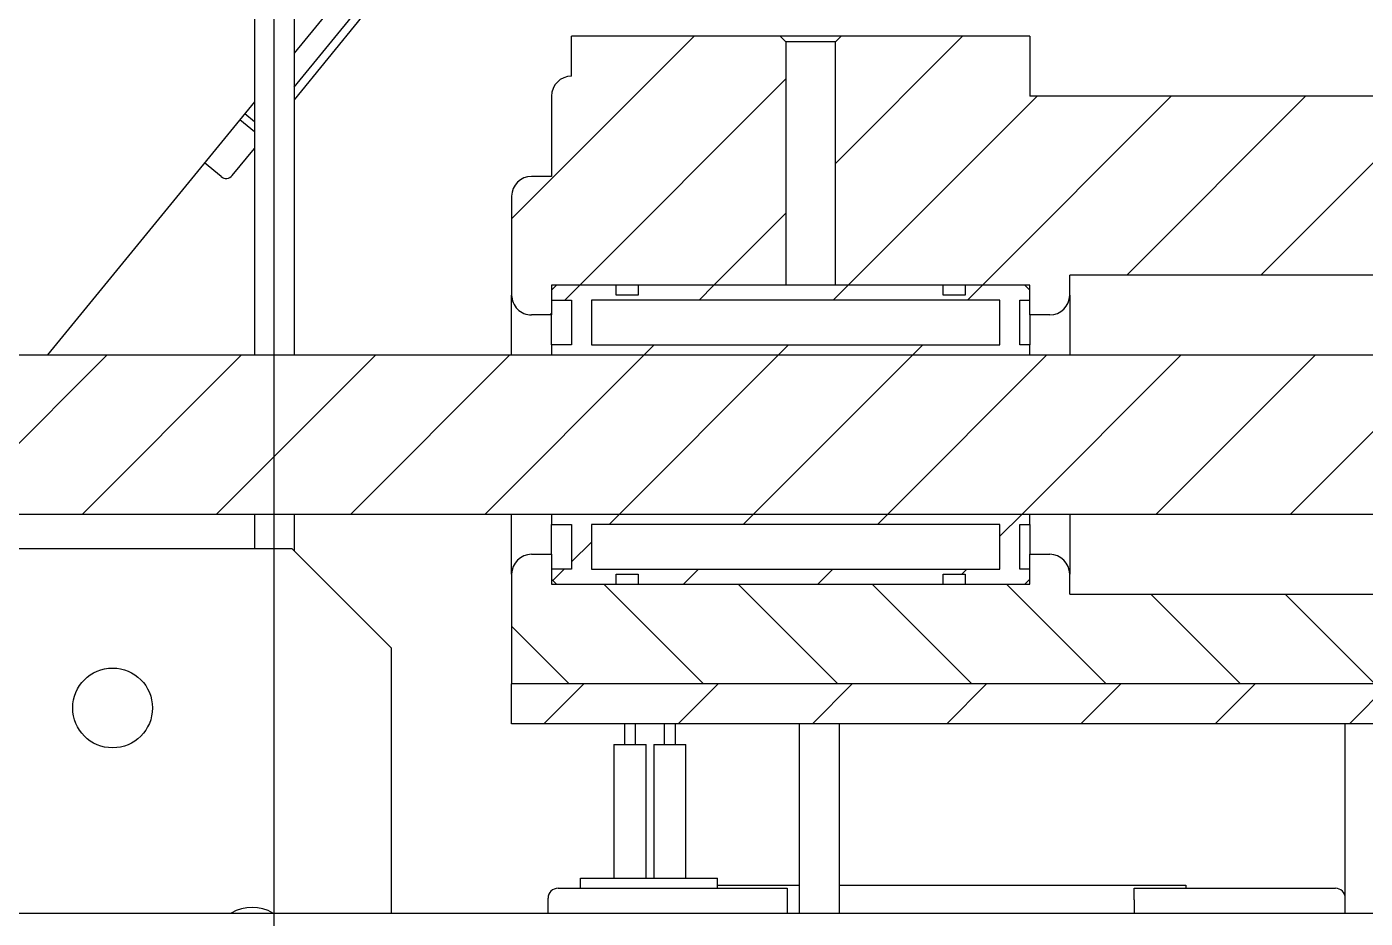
# Model space of a CAD drawing. Header units: millimetres. Extents: x -300 to 1184, y 5 to 1469.
# Drawn here: x 695.54 to 740.31, y 679.4 to 709.2 of the extents above; entities that cross this region are included whole.
import ezdxf

# ---------------------------------------------------------------- set-up
doc = ezdxf.new("R2010")
doc.units = ezdxf.units.MM
pattern_1 = [(45, (0, 0), (-2.245064030267288, 2.245064030267288), [])]

msp = doc.modelspace()

# ---------------------------------------------------------------- hatches: boundary and pattern name
at = {"linetype": 'Continuous', "lineweight": 18}
h = msp.add_hatch(dxfattribs=at)
h.set_pattern_fill('ANSI31', style=0)
h.set_pattern_definition(pattern_1)
edge = h.paths.add_edge_path(flags=0)
edge.add_line((711.7617071904976, 703.5369546116863), (711.7617071904976, 700.2357320470271))
edge.add_arc((712.4283738571644, 700.2357320470271), 0.6666666666666666, 180, 270.0000000000008)
edge.add_line((712.4283738571644, 699.5690653803606), (713.095040523831, 699.5690653803606))
edge.add_line((713.095040523831, 699.5690653803606), (713.095040523831, 700.5690653803605))
edge.add_line((713.095040523831, 700.5690653803605), (720.9283738571644, 700.5690653803605))
edge.add_line((720.9283738571644, 700.5690653803605), (720.9283738571644, 708.702388283986))
edge.add_line((720.9283738571644, 708.702388283986), (720.745040523831, 708.8857216173193))
edge.add_line((720.745040523831, 708.8857216173193), (713.7617071904976, 708.8857216173193))
edge.add_line((713.7617071904976, 708.8857216173193), (713.7617071904976, 707.552388283986))
edge.add_arc((713.7617071904976, 706.8857216173193), 0.6666666666666666, 90, 180)
edge.add_line((713.095040523831, 706.8857216173193), (713.095040523831, 704.2036212783529))
edge.add_line((713.095040523831, 704.2036212783529), (712.4283738571644, 704.2036212783529))
edge.add_arc((712.4283738571644, 703.5369546116863), 0.6666666666666666, 90, 180)
h = msp.add_hatch(dxfattribs=at)
h.set_pattern_fill('ANSI31', style=0)
h.set_pattern_definition(pattern_1)
edge = h.paths.add_edge_path(flags=0)
edge.add_arc((761.095040523831, 700.2357320470271), 0.6666666666666666, 180, 270.0000000000008)
edge.add_line((761.095040523831, 699.5690653803606), (761.7617071904976, 699.5690653803606))
edge.add_line((761.7617071904976, 699.5690653803606), (761.7617071904976, 700.5690653803605))
edge.add_line((761.7617071904976, 700.5690653803605), (767.595040523831, 700.5690653803605))
edge.add_line((767.595040523831, 700.5690653803605), (767.595040523831, 708.702388283986))
edge.add_line((767.595040523831, 708.702388283986), (767.4117071904976, 708.8857216173193))
edge.add_line((767.4117071904976, 708.8857216173193), (761.7617071904976, 708.8857216173193))
edge.add_line((761.7617071904976, 708.8857216173193), (761.7617071904976, 706.8838658841015))
edge.add_line((761.7617071904976, 706.8838658841015), (729.095040523831, 706.8838658841015))
edge.add_line((729.095040523831, 706.8838658841015), (729.095040523831, 708.8857216173193))
edge.add_line((729.095040523831, 708.8857216173193), (722.7783738571644, 708.8857216173193))
edge.add_line((722.7783738571644, 708.8857216173193), (722.595040523831, 708.702388283986))
edge.add_line((722.595040523831, 708.702388283986), (722.595040523831, 700.5690653803605))
edge.add_line((722.595040523831, 700.5690653803605), (729.095040523831, 700.5690653803605))
edge.add_line((729.095040523831, 700.5690653803605), (729.095040523831, 699.5690653803606))
edge.add_line((729.095040523831, 699.5690653803606), (729.7617071904978, 699.5690653803606))
edge.add_arc((729.7617071904978, 700.2357320470271), 0.6666666666666666, 270.0000000000008, 360.0000000000008)
edge.add_line((730.4283738571644, 700.2357320470271), (730.4283738571644, 700.9023987136939))
edge.add_line((730.4283738571644, 700.9023987136939), (760.4283738571643, 700.9023987136939))
edge.add_line((760.4283738571643, 700.9023987136939), (760.4283738571643, 700.2357320470271))
h = msp.add_hatch(dxfattribs=at)
h.set_pattern_fill('ANSI31', style=0)
h.set_pattern_definition(pattern_1)
h.paths.add_polyline_path([(713.7617071904976, 700.0690653803604), (713.7617071904976, 698.5690653803604), (713.095040523831, 698.5690653803604), (713.095040523831, 698.235732047027), (729.095040523831, 698.235732047027), (729.095040523831, 698.5690653803604), (728.7617071904978, 698.5690653803604), (728.7617071904978, 700.0690653803604), (729.095040523831, 700.0690653803604), (729.095040523831, 700.4023987136935), (728.9283738571644, 700.5690653803603), (726.9283738571644, 700.5690653803603), (726.9283738571644, 700.2357320470268), (726.1950405238312, 700.2357320470268), (726.1950405238312, 700.5690653803603), (715.995040523831, 700.5690653803603), (715.995040523831, 700.2357320470268), (715.2617071904976, 700.2357320470268), (715.2617071904976, 700.5690653803603), (713.2617071904976, 700.5690653803603), (713.095040523831, 700.4023987136935), (713.095040523831, 700.0690653803604)], flags=0)
h.paths.add_polyline_path([(728.095040523831, 700.0690653803604), (728.095040523831, 698.5690653803604), (714.4283738571644, 698.5690653803604), (714.4283738571644, 700.0690653803604)], flags=0)
h = msp.add_hatch(dxfattribs=at)
h.set_pattern_fill('ANSI31', style=0)
h.set_pattern_definition(pattern_1)
h.paths.add_polyline_path([(682.414327114842, 692.9023987136927), (927.0809937815086, 692.9023987136928), (927.0809937815086, 698.2357320470263), (682.414327114842, 698.2357320470261)], flags=0)
h = msp.add_hatch(dxfattribs=at)
h.set_pattern_fill('ANSI31', style=0)
h.set_pattern_definition(pattern_1)
h.paths.add_polyline_path([(713.095040523831, 692.9023987136937), (713.095040523831, 692.5690653803605), (713.7617071904976, 692.5690653803605), (713.7617071904976, 691.0690653803604), (713.095040523831, 691.0690653803604), (713.095040523831, 690.7357320470273), (713.2617071904976, 690.5690653803606), (715.2617071904976, 690.5690653803606), (715.2617071904976, 690.902398713694), (715.995040523831, 690.902398713694), (715.995040523831, 690.5690653803606), (726.1950405238312, 690.5690653803606), (726.1950405238312, 690.902398713694), (726.9283738571644, 690.902398713694), (726.9283738571644, 690.5690653803606), (728.9283738571644, 690.5690653803606), (729.095040523831, 690.7357320470273), (729.095040523831, 691.0690653803604), (728.7617071904978, 691.0690653803604), (728.7617071904978, 692.5690653803605), (729.095040523831, 692.5690653803605), (729.095040523831, 692.9023987136937)], flags=0)
h.paths.add_polyline_path([(728.095040523831, 692.5690653803605), (728.095040523831, 691.0690653803604), (714.4283738571644, 691.0690653803604), (714.4283738571644, 692.5690653803605)], flags=0)
h = msp.add_hatch(dxfattribs=at)
h.set_pattern_fill('ANSI31', angle=90.0000000000002, style=0)
h.set_pattern_definition([(135.0000000000002, (0, 0), (-2.245064030267281, -2.245064030267296), [])])
edge = h.paths.add_edge_path(flags=0)
edge.add_arc((761.095040523831, 690.9023987136939), 0.6666666666666666, 90, 180)
edge.add_line((760.4283738571643, 690.9023987136939), (760.4283738571643, 690.2357320470271))
edge.add_line((760.4283738571643, 690.2357320470271), (730.4283738571644, 690.2357320470271))
edge.add_line((730.4283738571644, 690.2357320470271), (730.4283738571644, 690.9023987136939))
edge.add_arc((729.7617071904978, 690.9023987136939), 0.6666666666666666, 0, 90)
edge.add_line((729.7617071904978, 691.5690653803606), (729.095040523831, 691.5690653803606))
edge.add_line((729.095040523831, 691.5690653803606), (729.095040523831, 690.5690653803606))
edge.add_line((729.095040523831, 690.5690653803606), (713.095040523831, 690.5690653803606))
edge.add_line((713.095040523831, 690.5690653803606), (713.095040523831, 691.5690653803606))
edge.add_line((713.095040523831, 691.5690653803606), (712.4283738571644, 691.5690653803606))
edge.add_arc((712.4283738571644, 690.9023987136939), 0.6666666666666666, 90, 180)
edge.add_line((711.7617071904976, 690.9023987136939), (711.7617071904976, 687.2357320470272))
edge.add_line((711.7617071904976, 687.2357320470272), (779.095040523831, 687.2357320470272))
edge.add_line((779.095040523831, 687.2357320470272), (779.095040523831, 690.9023987136939))
edge.add_arc((778.4283738571644, 690.9023987136939), 0.6666666666666666, 0, 90)
edge.add_line((778.4283738571644, 691.5690653803606), (777.7617071904976, 691.5690653803606))
edge.add_line((777.7617071904976, 691.5690653803606), (777.7617071904976, 690.5690653803606))
edge.add_line((777.7617071904976, 690.5690653803606), (761.7617071904976, 690.5690653803606))
edge.add_line((761.7617071904976, 690.5690653803606), (761.7617071904976, 691.5690653803606))
edge.add_line((761.7617071904976, 691.5690653803606), (761.095040523831, 691.5690653803606))
h = msp.add_hatch(dxfattribs=at)
h.set_pattern_fill('ANSI31', style=0)
h.set_pattern_definition(pattern_1)
edge = h.paths.add_edge_path(flags=0)
edge.add_line((743.4272923954603, 686.8926344039297), (743.4272923954603, 686.9857320470272))
edge.add_spline(control_points=[(743.4272923954603, 686.9857320470272), (743.3402680969035, 687.0686645431995), (743.2536997734101, 687.1520760129482), (743.1673707781487, 687.2357320470272)], knot_values=[0.007986600597635507, 0.007986600597635507, 0.007986600597635507, 0.007986600597635507, 0.00853281774195951, 0.00853281774195951, 0.00853281774195951, 0.00853281774195951], weights=[1, 1, 1, 1], degree=3, periodic=0)
edge.add_line((743.1673707781487, 687.2357320470272), (711.7617071904975, 687.235732047027))
edge.add_line((711.7617071904975, 687.235732047027), (711.7617071904975, 685.9023987136937))
edge.add_line((711.7617071904975, 685.9023987136937), (743.4272923954603, 685.9023987136939))
edge.add_line((743.4272923954603, 685.9023987136939), (743.4272923954603, 685.5509677385376))
edge.add_spline(control_points=[(743.4272923954603, 685.5509677385376), (743.4697091329235, 685.5751716929533), (743.5121424394625, 685.5993466646461), (743.5546015952488, 685.6234761303735), (743.5782274120326, 685.6369026417068), (743.6018613193506, 685.6503149335967), (743.6255058500358, 685.6637084616593), (743.6491503856774, 685.6771019925296), (743.6728055283115, 685.6904768288649), (743.6964749188318, 685.7038263864342)], knot_values=[0, 0, 0, 0, 0.0002197645860556019, 0.0002197645860556019, 0.0002197645860556019, 0.0003420495584123962, 0.0003420495584123962, 0.0003420495584123962, 0.0004643345715500805, 0.0004643345715500805, 0.0004643345715500805, 0.0004643345715500805], weights=[1, 1, 1, 1, 1, 1, 1, 1, 1, 1], degree=3, periodic=0)
edge.add_line((743.6964749188318, 685.7038263864342), (743.6964749188318, 685.8204930531009))
edge.add_spline(control_points=[(743.6964749188318, 685.8204930531009), (743.6547477504139, 685.841257117667), (743.6131954993331, 685.8623742994323), (743.5717675996345, 685.8837292072536), (743.5476132578069, 685.8961800856946), (743.5235011841039, 685.908713187262), (743.4994241932908, 685.9213129934694), (743.4753472371938, 685.9339127815097), (743.4513052011695, 685.9465794498057), (743.4272923954603, 685.9593010705963)], knot_values=[0, 0, 0, 0, 0.0002097358695361476, 0.0002097358695361476, 0.0002097358695361476, 0.0003320192955013416, 0.0003320192955013416, 0.0003320192955013416, 0.0004543024190128529, 0.0004543024190128529, 0.0004543024190128529, 0.0004543024190128529], weights=[1, 1, 1, 1, 1, 1, 1, 1, 1, 1], degree=3, periodic=0)
edge.add_line((743.4272923954603, 685.9593010705963), (743.4272923954603, 686.0176344052043))
edge.add_spline(control_points=[(743.4272923954603, 686.0176344052043), (743.4697091329235, 686.0418383596201), (743.5121424394625, 686.0660133313128), (743.5546015952488, 686.0901427970402), (743.5782274120326, 686.1035693083736), (743.6018613193506, 686.1169816002634), (743.6255058500358, 686.1303751283261), (743.6491503856774, 686.1437686591963), (743.6728055283115, 686.1571434955316), (743.6964749188318, 686.1704930531008)], knot_values=[0, 0, 0, 0, 0.0002197645860556019, 0.0002197645860556019, 0.0002197645860556019, 0.0003420495584123962, 0.0003420495584123962, 0.0003420495584123962, 0.0004643345715500259, 0.0004643345715500259, 0.0004643345715500259, 0.0004643345715500259], weights=[1, 1, 1, 1, 1, 1, 1, 1, 1, 1], degree=3, periodic=0)
edge.add_line((743.6964749188318, 686.1704930531008), (743.6964749188318, 686.2871597197675))
edge.add_spline(control_points=[(743.6964749188318, 686.2871597197675), (743.6547477504139, 686.3079237843338), (743.6131954993331, 686.3290409660989), (743.5717675996345, 686.3503958739203), (743.5476132578069, 686.3628467523614), (743.5235011841039, 686.3753798539287), (743.4994241932908, 686.3879796601362), (743.4753472371938, 686.4005794481764), (743.4513052011695, 686.4132461164722), (743.4272923954603, 686.425967737263)], knot_values=[0, 0, 0, 0, 0.0002097358695361476, 0.0002097358695361476, 0.0002097358695361476, 0.0003320192955013416, 0.0003320192955013416, 0.0003320192955013416, 0.0004543024190128529, 0.0004543024190128529, 0.0004543024190128529, 0.0004543024190128529], weights=[1, 1, 1, 1, 1, 1, 1, 1, 1, 1], degree=3, periodic=0)
edge.add_line((743.4272923954603, 686.425967737263), (743.4272923954603, 686.4843010718708))
edge.add_spline(control_points=[(743.4272923954603, 686.4843010718708), (743.4697091329235, 686.5085050262867), (743.5121424394625, 686.5326799979794), (743.5546015952488, 686.5568094637069), (743.5782274120326, 686.5702359750402), (743.6018613193506, 686.58364826693), (743.6255058500358, 686.5970417949927), (743.6491503856774, 686.610435325863), (743.6728055283115, 686.6238101621983), (743.6964749188318, 686.6371597197676)], knot_values=[0, 0, 0, 0, 0.000219764586055547, 0.000219764586055547, 0.000219764586055547, 0.0003420495584123413, 0.0003420495584123413, 0.0003420495584123413, 0.0004643345715500257, 0.0004643345715500257, 0.0004643345715500257, 0.0004643345715500257], weights=[1, 1, 1, 1, 1, 1, 1, 1, 1, 1], degree=3, periodic=0)
edge.add_line((743.6964749188318, 686.6371597197676), (743.6964749188318, 686.7538263864342))
edge.add_spline(control_points=[(743.6964749188318, 686.7538263864342), (743.6547477504139, 686.7745904510006), (743.6131954993331, 686.7957076327656), (743.5717675996345, 686.8170625405869), (743.5476132578069, 686.829513419028), (743.5235011841039, 686.8420465205953), (743.4994241932908, 686.8546463268028), (743.4753472371938, 686.8672461148429), (743.4513052011695, 686.8799127831389), (743.4272923954603, 686.8926344039297)], knot_values=[0, 0, 0, 0, 0.0002097358695360974, 0.0002097358695360974, 0.0002097358695360974, 0.000332019295501291, 0.000332019295501291, 0.000332019295501291, 0.0004543024190128539, 0.0004543024190128539, 0.0004543024190128539, 0.0004543024190128539], weights=[1, 1, 1, 1, 1, 1, 1, 1, 1, 1], degree=3, periodic=0)

# ---------------------------------------------------------------- linework, layer by layer
at = {"color": 7, "linetype": 'Continuous'}
msp.add_line((703.822462515503, 660.0762226405743), (703.822462515503, 716.2357320470178), dxfattribs=at)
at = {"color": 7, "linetype": 'Continuous', "lineweight": 25}
for p, q in [((703.1556238847841, 711.4685176608903), (703.1556238847841, 698.2357320470261)), ((704.4889265766379, 711.4583992455413), (704.4889265766379, 698.2357320470261)), ((707.0350378727517, 711.4388229733644), (704.488926576638, 708.3269091670032)), ((704.488926576638, 707.1862682268885), (706.706240165609, 709.8963181689642)), ((706.7437653679613, 709.5210661451728), (704.488926576638, 706.765152066889)), ((713.7617071904978, 707.552388283986), (713.7617071904978, 708.8857216173193)), ((720.7450405238311, 708.8857216173193), (713.7617071904978, 708.8857216173193)), ((720.7450405238311, 708.8857216173193), (720.9283738571646, 708.702388283986)), ((722.7783738571645, 708.8857216173193), (720.7450405238311, 708.8857216173193)), ((720.9283738571646, 708.702388283986), (720.9283738571646, 700.5690653803605)), ((722.5950405238311, 708.702388283986), (720.9283738571646, 708.702388283986)), ((722.5950405238311, 708.702388283986), (722.7783738571645, 708.8857216173193)), ((722.5950405238311, 700.5690653803605), (722.5950405238311, 708.702388283986)), ((729.0950405238312, 708.8857216173193), (722.7783738571645, 708.8857216173193)), ((729.0950405238312, 708.8857216173193), (729.0950405238312, 706.8838658841015)), ((703.1556238847841, 706.6973169880706), (696.2325089330203, 698.2357320470261)), ((713.0950405238312, 706.8857216173193), (713.0950405238312, 704.2036212783529)), ((761.7617071904979, 706.8838658841015), (729.0950405238312, 706.8838658841015)), ((703.1556238847841, 705.6950326514994), (702.6644053237912, 706.0969387468572)), ((702.8332687344989, 706.3033273599444), (703.1556238847841, 706.0395822369663)), ((702.4166404678515, 704.2323579339277), (703.1556238847841, 705.1355598879564)), ((702.0413884439953, 704.1948327315421), (701.4823614486444, 704.6522184550109)), ((713.0950405238312, 704.2036212783529), (712.4283738571645, 704.2036212783529)), ((711.7617071904978, 703.5369546116863), (711.7617071904978, 700.2357320470271)), ((760.4283738571644, 700.9023987136939), (730.4283738571645, 700.9023987136939)), ((730.4283738571645, 700.2357320470271), (730.4283738571645, 700.9023987136939)), ((711.7617071904978, 698.2357320470261), (711.7617071904978, 700.2357320470271)), ((713.2617071904979, 700.5690653803603), (713.0950405238312, 700.4023987136935)), ((720.9283738571646, 700.5690653803605), (713.0950405238312, 700.5690653803605)), ((713.0950405238312, 700.5690653803605), (713.0950405238312, 699.5690653803606)), ((713.0950405238312, 700.4023987136935), (713.0950405238312, 700.0690653803604)), ((715.2617071904979, 700.5690653803603), (713.2617071904979, 700.5690653803603)), ((715.2617071904979, 700.2357320470268), (715.2617071904979, 700.5690653803603)), ((715.9950405238311, 700.2357320470268), (715.2617071904979, 700.2357320470268)), ((715.9950405238311, 700.5690653803603), (715.9950405238311, 700.2357320470268)), ((726.1950405238313, 700.5690653803603), (715.9950405238311, 700.5690653803603)), ((729.0950405238312, 700.5690653803605), (722.5950405238311, 700.5690653803605)), ((726.1950405238313, 700.2357320470268), (726.1950405238313, 700.5690653803603)), ((726.9283738571646, 700.2357320470268), (726.1950405238313, 700.2357320470268)), ((726.9283738571646, 700.5690653803603), (726.9283738571646, 700.2357320470268)), ((728.9283738571646, 700.5690653803603), (726.9283738571646, 700.5690653803603)), ((729.0950405238312, 700.4023987136935), (728.9283738571646, 700.5690653803603)), ((729.0950405238312, 699.5690653803606), (729.0950405238312, 700.5690653803605)), ((729.0950405238312, 700.0690653803604), (729.0950405238312, 700.4023987136935)), ((730.4283738571645, 700.2357320470271), (730.4283738571645, 698.2357320470261)), ((713.0950405238312, 700.0690653803604), (713.7617071904978, 700.0690653803604)), ((713.7617071904978, 700.0690653803604), (713.7617071904978, 698.5690653803604)), ((728.0950405238311, 700.0690653803604), (714.4283738571645, 700.0690653803604)), ((714.4283738571645, 700.0690653803604), (714.4283738571645, 698.5690653803604)), ((728.0950405238311, 698.5690653803604), (728.0950405238311, 700.0690653803604)), ((728.7617071904979, 700.0690653803604), (729.0950405238312, 700.0690653803604)), ((728.7617071904979, 698.5690653803604), (728.7617071904979, 700.0690653803604)), ((713.0950405238312, 699.5690653803606), (712.4283738571645, 699.5690653803606)), ((713.0950405238312, 698.5690653803604), (713.0950405238312, 699.5690653803606)), ((729.7617071904979, 699.5690653803606), (729.0950405238312, 699.5690653803606)), ((729.0950405238312, 699.5690653803606), (729.0950405238312, 698.5690653803604)), ((713.7617071904978, 698.5690653803604), (713.0950405238312, 698.5690653803604)), ((713.0950405238312, 698.5690653803604), (713.0950405238312, 698.235732047027)), ((714.4283738571645, 698.5690653803604), (728.0950405238311, 698.5690653803604)), ((729.0950405238312, 698.5690653803604), (728.7617071904979, 698.5690653803604)), ((729.0950405238312, 698.235732047027), (729.0950405238312, 698.5690653803604)), ((682.4143271148421, 698.2357320470261), (927.0809937815088, 698.2357320470262)), ((713.0950405238312, 698.235732047027), (729.0950405238312, 698.235732047027)), ((927.0809937815088, 692.9023987136928), (682.4143271148421, 692.9023987136926)), ((703.1556238847841, 692.9023987136926), (703.1556238847841, 691.7653118085681)), ((704.4889265766379, 692.9023987136926), (704.4889265766378, 691.6907123467731)), ((711.7617071904978, 690.9023987136939), (711.7617071904978, 692.9023987136926)), ((729.0950405238312, 692.9023987136937), (713.0950405238312, 692.9023987136937)), ((713.0950405238312, 692.9023987136937), (713.0950405238312, 692.5690653803605)), ((729.0950405238312, 692.5690653803605), (729.0950405238312, 692.9023987136937)), ((730.4283738571645, 692.9023987136926), (730.4283738571645, 690.9023987136939)), ((713.0950405238312, 692.5690653803605), (713.7617071904978, 692.5690653803605)), ((713.0950405238312, 691.5690653803606), (713.0950405238312, 692.5690653803605)), ((713.7617071904978, 692.5690653803605), (713.7617071904978, 691.0690653803604)), ((728.0950405238311, 692.5690653803605), (714.4283738571645, 692.5690653803605)), ((714.4283738571645, 692.5690653803605), (714.4283738571645, 691.0690653803604)), ((728.0950405238311, 691.0690653803604), (728.0950405238311, 692.5690653803605)), ((728.7617071904979, 692.5690653803605), (729.0950405238312, 692.5690653803605)), ((728.7617071904979, 691.0690653803604), (728.7617071904979, 692.5690653803605)), ((729.0950405238312, 692.5690653803605), (729.0950405238312, 691.5690653803606)), ((693.0809937815094, 691.7653118085681), (704.4143271148424, 691.7653118085681)), ((707.7476604481757, 688.4319784752346), (704.4143271148424, 691.7653118085681)), ((712.4283738571645, 691.5690653803606), (713.0950405238312, 691.5690653803606)), ((713.0950405238312, 691.5690653803606), (713.0950405238312, 690.5690653803606)), ((729.0950405238312, 690.5690653803606), (729.0950405238312, 691.5690653803606)), ((729.0950405238312, 691.5690653803606), (729.7617071904979, 691.5690653803606)), ((711.7617071904978, 690.9023987136939), (711.7617071904978, 687.2357320470272)), ((713.7617071904978, 691.0690653803604), (713.0950405238312, 691.0690653803604)), ((713.0950405238312, 691.0690653803604), (713.0950405238312, 690.7357320470273)), ((714.4283738571645, 691.0690653803604), (728.0950405238311, 691.0690653803604)), ((715.2617071904979, 690.902398713694), (715.9950405238311, 690.902398713694)), ((715.2617071904979, 690.5690653803606), (715.2617071904979, 690.902398713694)), ((715.9950405238311, 690.902398713694), (715.9950405238311, 690.5690653803606)), ((726.1950405238313, 690.902398713694), (726.9283738571646, 690.902398713694)), ((726.1950405238313, 690.5690653803606), (726.1950405238313, 690.902398713694)), ((726.9283738571646, 690.902398713694), (726.9283738571646, 690.5690653803606)), ((729.0950405238312, 691.0690653803604), (728.7617071904979, 691.0690653803604)), ((729.0950405238312, 690.7357320470273), (729.0950405238312, 691.0690653803604)), ((730.4283738571645, 690.2357320470271), (730.4283738571645, 690.9023987136939)), ((713.0950405238312, 690.7357320470273), (713.2617071904979, 690.5690653803606)), ((713.0950405238312, 690.5690653803606), (729.0950405238312, 690.5690653803606)), ((713.2617071904979, 690.5690653803606), (715.2617071904979, 690.5690653803606)), ((715.9950405238311, 690.5690653803606), (726.1950405238313, 690.5690653803606)), ((726.9283738571646, 690.5690653803606), (728.9283738571646, 690.5690653803606)), ((728.9283738571646, 690.5690653803606), (729.0950405238312, 690.7357320470273)), ((730.4283738571645, 690.2357320470271), (760.4283738571644, 690.2357320470271)), ((707.7476604481757, 679.5690653803595), (707.7476604481757, 688.4319784752346)), ((779.0950405238311, 687.2357320470272), (711.7617071904978, 687.2357320470272)), ((711.7617071904978, 685.9023987136937), (711.7617071904978, 687.235732047027)), ((743.1673707781488, 687.2357320470272), (711.7617071904978, 687.235732047027)), ((743.4272923954605, 685.9023987136939), (711.7617071904978, 685.9023987136937)), ((715.5328244594499, 685.9023987136937), (715.5328244594499, 685.2044657105837)), ((715.9054703023478, 685.2044657105837), (715.9054703023478, 685.9023987136937)), ((716.866157792783, 685.9023987136937), (716.866157792783, 685.2044657105837)), ((717.2388036356812, 685.2044657105837), (717.2388036356812, 685.9023987136937)), ((721.3811763059679, 685.9023987136937), (721.3811763059679, 679.5690653803595)), ((722.7145096393012, 685.9023987136937), (722.7145096393012, 679.5690653803595)), ((739.6457803093958, 679.5690653803595), (739.6457803093958, 685.9023987136939)), ((715.1808351011965, 685.2044657105837), (715.1808351011965, 680.737799043917)), ((715.1808351011965, 685.2044657105837), (715.7191473808988, 685.2044657105837)), ((715.7191473808988, 685.2044657105837), (716.2574596606011, 685.2044657105837)), ((716.257459660601, 680.737799043917), (716.2574596606011, 685.2044657105837)), ((716.51416843453, 685.2044657105837), (716.5141684345299, 680.737799043917)), ((716.5141684345299, 685.2044657105837), (717.0524807142322, 685.2044657105837)), ((717.0524807142322, 685.2044657105837), (717.5907929939343, 685.2044657105837)), ((717.5907929939342, 680.737799043917), (717.5907929939343, 685.2044657105837)), ((714.0650100995265, 680.4044657105836), (714.0650100995265, 680.737799043917)), ((714.0650100995265, 680.737799043917), (718.645780309396, 680.737799043917)), ((718.645780309396, 680.5044657105836), (718.645780309396, 680.737799043917)), ((718.645780309396, 680.5044657105836), (721.3811763059688, 680.5044657105836)), ((718.645780309396, 680.4044657105836), (718.645780309396, 680.5044657105836)), ((722.7145096393022, 680.5044657105836), (734.3124469760627, 680.5044657105835)), ((734.3124469760627, 680.5044657105835), (734.3124469760627, 680.4044657105836)), ((712.9791136427293, 679.7782391584368), (712.9791136427293, 680.0711323772503)), ((713.3124469760627, 680.4044657105836), (720.9791136427294, 680.4044657105835)), ((720.9791136427294, 680.4044657105835), (720.9791136427294, 680.0139414188324)), ((732.5791136427293, 680.4044657105835), (739.3124469760627, 680.4044657105835)), ((732.5791136427293, 680.0139414188322), (732.5791136427293, 680.4044657105835)), ((712.9791136427293, 679.5690653803595), (712.9791136427293, 679.7782391584368)), ((720.9791136427294, 680.0139414188324), (720.9791136427294, 679.5690653803595)), ((732.5791136427293, 680.0139414188322), (732.5791136427293, 679.5690653803595)), ((686.4143271148421, 679.5690653803595), (929.7476604481758, 679.5690653803595))]:
    msp.add_line(p, q, dxfattribs=at)
msp.add_circle((698.4143271148424, 686.4319784752346), 1.333333333333371, dxfattribs=at)
for centre, radius, start, end in [((713.7617071904978, 706.8857216173193), 0.6666666666667425, 90, 180), ((702.2102518547306, 704.4012213446629), 0.2666666666666294, 230.7105931374832, 320.7105931375177), ((712.4283738571645, 703.5369546116863), 0.6666666666667425, 90, 180), ((712.4283738571645, 700.2357320470271), 0.6666666666667425, 179.9999999997655, 270.0000000000008), ((729.7617071904979, 700.2357320470271), 0.6666666666666288, 270.0000000000008, 0), ((712.4283738571645, 690.9023987136939), 0.6666666666667425, 90, 179.9999999997655), ((729.7617071904979, 690.9023987136939), 0.6666666666667425, 0, 90), ((713.3124469760627, 680.0711323772503), 0.3333333333333712, 90, 180), ((739.3124469760627, 680.0711323772501), 0.3333333333333712, 0, 90), ((703.080993781509, 678.4319784752346), 1.333333333333406, 58.5191968638913, 121.4808031361087)]:
    msp.add_arc(centre, radius, start, end, dxfattribs=at)

doc.saveas('drawing.dxf')
